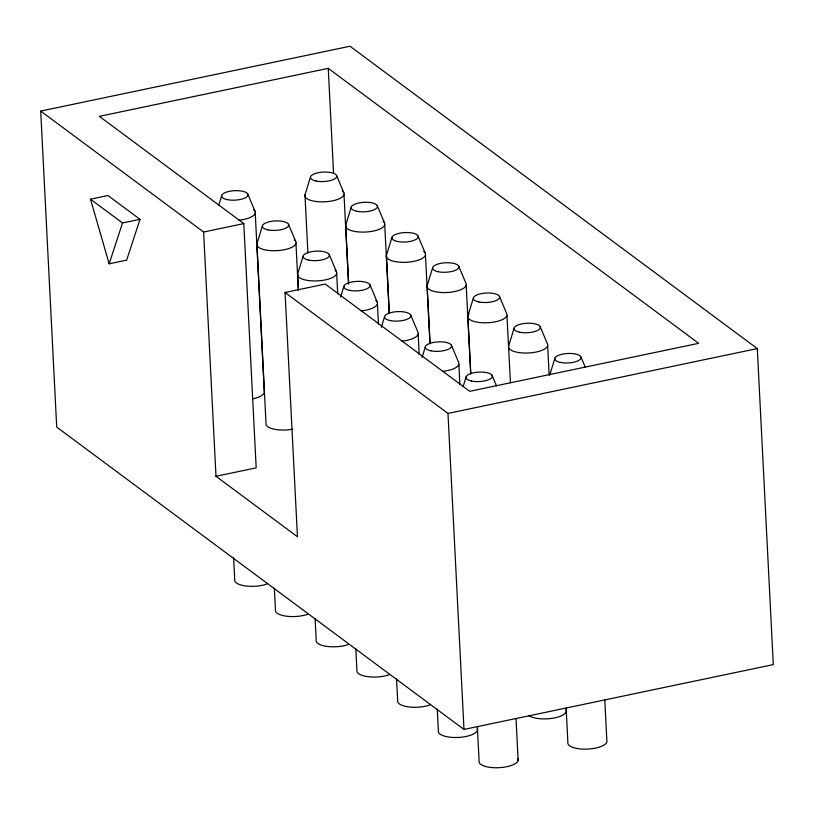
<?xml version="1.0" encoding="UTF-8"?>
<svg xmlns="http://www.w3.org/2000/svg" width="814" height="814" viewBox="0 0 814 814"><rect width="100%" height="100%" fill="white"/><g stroke="black" fill="none" stroke-linecap="round" stroke-linejoin="round"><path stroke-width="1.22" d="M218.773 205.159L221.723 195.553M292.531 429.243A19.638 7.072 -2.9 0 1 266.005 423.138L256.919 243.793L262.454 225.793M307.906 253.052L304.965 194.953L310.5 176.953M298.473 290.445L297.639 274.023L303.174 256.023M348.636 283.282L345.685 225.183L351.221 207.183M340.588 297.059L343.905 286.263M389.357 313.522L386.416 255.423L391.951 237.423M381.318 327.299L384.635 316.493M430.087 343.752L427.147 285.653L432.682 267.653M422.039 357.529L425.366 346.733M473.412 297.883L467.877 315.893L470.818 373.982M463.135 386.569L466.086 376.963M514.133 328.123L508.597 346.123A19.638 7.072 -2.9 0 0 528.866 352.961A19.638 7.072 -2.9 0 0 547.466 343.884L540.17 326.628M549.704 375.162L554.863 358.353M109.168 263.807L122.527 222.985L140.008 219.322L126.648 260.144L109.168 263.807L90.466 199.176L107.936 195.513L140.008 219.322M40.7 111.08L350.01 46.245L757.295 348.596L773.3 664.6L463.99 729.436L56.705 427.085L40.7 111.08L203.612 232.021L243.803 223.596L256.176 467.857L215.985 476.282L203.612 232.021M215.985 476.282L297.446 536.752L285.063 292.491L325.264 284.066L469.729 391.31L698.656 343.325L328.256 68.356L99.328 116.341L243.803 223.596M285.063 292.491L447.975 413.42L757.295 348.596M90.466 199.176L122.527 222.985M580.901 356.858L585.276 367.216M499.45 296.388L506.735 313.655A19.638 7.072 -2.9 0 1 485.571 322.812A19.638 7.072 -2.9 0 1 469.017 314.041M458.72 266.158L466.005 283.414A19.638 7.072 -2.9 0 1 447.405 292.491A19.638 7.072 -2.9 0 1 427.147 285.653M492.124 375.468L496.499 385.826M417.989 235.918L425.274 253.185M451.404 345.228L458.689 362.495A19.638 7.072 -2.9 0 1 442.643 371.357M377.258 205.688L384.554 222.944M410.673 314.998L417.958 332.254A19.638 7.072 -2.9 0 1 401.913 341.127M336.538 175.448L343.823 192.715M369.943 284.758L377.228 302.025M329.212 254.528L336.508 271.784M288.492 224.288L295.777 241.555M247.761 194.058L255.047 211.325M604.802 700.203L606.918 741.819A19.638 7.072 -2.9 0 1 585.561 749.145A19.638 7.072 -2.9 0 1 567.867 742.226L566.137 708.17M547.649 345.726L549.124 374.776M506.929 315.486L510.459 382.753M516.035 718.803L518.142 760.429M466.198 285.256L470.675 373.667M477.36 726.77L479.09 760.825A19.638 7.072 -2.9 0 0 499.348 767.673A19.638 7.072 -2.9 0 0 517.948 758.597M458.882 364.326L459.9 384.534M447.975 413.42L463.99 729.436M425.468 255.016L429.945 343.427M437.271 709.157L438.359 730.596A19.638 7.072 -2.9 0 0 458.618 737.433A19.638 7.072 -2.9 0 0 477.218 728.357M418.152 334.096L419.179 354.304M384.737 224.786L389.224 313.197M396.55 678.917L397.639 700.366A19.638 7.072 -2.9 0 0 407.997 706.817A19.638 7.072 -2.9 0 0 429.67 705.056M377.421 303.866L378.449 324.074M344.017 194.546L348.555 284.218M328.256 68.356L333.577 173.402M336.691 273.626L337.718 293.834M355.82 648.687L356.908 670.126A19.638 7.072 -2.9 0 0 367.267 676.587A19.638 7.072 -2.9 0 0 388.939 674.826M315.089 618.447L316.178 639.896A19.638 7.072 -2.9 0 0 326.536 646.347A19.638 7.072 -2.9 0 0 348.219 644.586M295.97 243.396L298.331 290.12M274.369 588.217L275.447 609.655A19.638 7.072 -2.9 0 0 285.816 616.117A19.638 7.072 -2.9 0 0 307.488 614.356M255.24 213.156L264.326 392.501A19.638 7.072 -2.9 0 1 252.981 398.779M233.638 557.977L234.727 579.426A19.638 7.072 -2.9 0 0 245.085 585.887A19.638 7.072 -2.9 0 0 266.758 584.116M565.995 709.747A19.638 7.072 -2.9 0 1 552.441 718.294A19.638 7.072 -2.9 0 1 528.835 715.526M342.318 191.015A19.638 7.072 -2.9 0 1 327.777 201.577A19.638 7.072 -2.9 0 1 304.965 194.953M253.541 209.625A19.638 7.072 -2.9 0 1 239.001 220.187M383.038 221.245A19.638 7.072 -2.9 0 1 368.498 231.817A19.638 7.072 -2.9 0 1 345.685 225.183M294.271 239.855A19.638 7.072 -2.9 0 1 279.731 250.427A19.638 7.072 -2.9 0 1 256.919 243.793M423.768 251.485A19.638 7.072 -2.9 0 1 409.228 262.047A19.638 7.072 -2.9 0 1 386.416 255.423M334.992 270.095A19.638 7.072 -2.9 0 1 320.451 280.657A19.638 7.072 -2.9 0 1 297.639 274.023M375.722 300.325A19.638 7.072 -2.9 0 1 361.182 310.897M227.198 199.623A13.156 4.731 -2.9 0 0 247.883 195.289A13.156 4.731 -2.9 0 0 229.324 191.351A13.156 4.731 -2.9 0 0 227.198 199.623M315.974 181.013A13.156 4.731 -2.9 0 0 336.66 176.679A13.156 4.731 -2.9 0 0 318.101 172.751A13.156 4.731 -2.9 0 0 315.974 181.013M267.928 229.863A13.156 4.731 -2.9 0 0 288.614 225.519A13.156 4.731 -2.9 0 0 270.055 221.591A13.156 4.731 -2.9 0 0 267.928 229.863M356.705 211.253A13.156 4.731 -2.9 0 0 377.391 206.919A13.156 4.731 -2.9 0 0 358.832 202.981A13.156 4.731 -2.9 0 0 356.705 211.253M308.659 260.093A13.156 4.731 -2.9 0 0 329.344 255.759A13.156 4.731 -2.9 0 0 310.785 251.821A13.156 4.731 -2.9 0 0 308.659 260.093M397.436 241.483A13.156 4.731 -2.9 0 0 418.121 237.149A13.156 4.731 -2.9 0 0 399.552 233.221A13.156 4.731 -2.9 0 0 397.436 241.483M471.571 381.033A13.156 4.731 -2.9 0 0 492.256 376.699A13.156 4.731 -2.9 0 0 473.697 372.761A13.156 4.731 -2.9 0 0 471.571 381.033M560.347 362.423A13.156 4.731 -2.9 0 0 581.033 358.089A13.156 4.731 -2.9 0 0 562.464 354.151A13.156 4.731 -2.9 0 0 560.347 362.423M430.84 350.793A13.156 4.731 -2.9 0 0 451.526 346.459A13.156 4.731 -2.9 0 0 432.967 342.531A13.156 4.731 -2.9 0 0 430.84 350.793M519.617 332.193A13.156 4.731 -2.9 0 0 540.303 327.859A13.156 4.731 -2.9 0 0 521.743 323.921A13.156 4.731 -2.9 0 0 519.617 332.193M390.11 320.563A13.156 4.731 -2.9 0 0 410.795 316.229A13.156 4.731 -2.9 0 0 392.236 312.291A13.156 4.731 -2.9 0 0 390.11 320.563M478.886 301.953A13.156 4.731 -2.9 0 0 499.572 297.619A13.156 4.731 -2.9 0 0 481.013 293.691A13.156 4.731 -2.9 0 0 478.886 301.953M349.389 290.333A13.156 4.731 -2.9 0 0 370.075 285.989A13.156 4.731 -2.9 0 0 351.506 282.061A13.156 4.731 -2.9 0 0 349.389 290.333M438.156 271.723A13.156 4.731 -2.9 0 0 458.842 267.389A13.156 4.731 -2.9 0 0 440.282 263.451A13.156 4.731 -2.9 0 0 438.156 271.723"/></g></svg>
